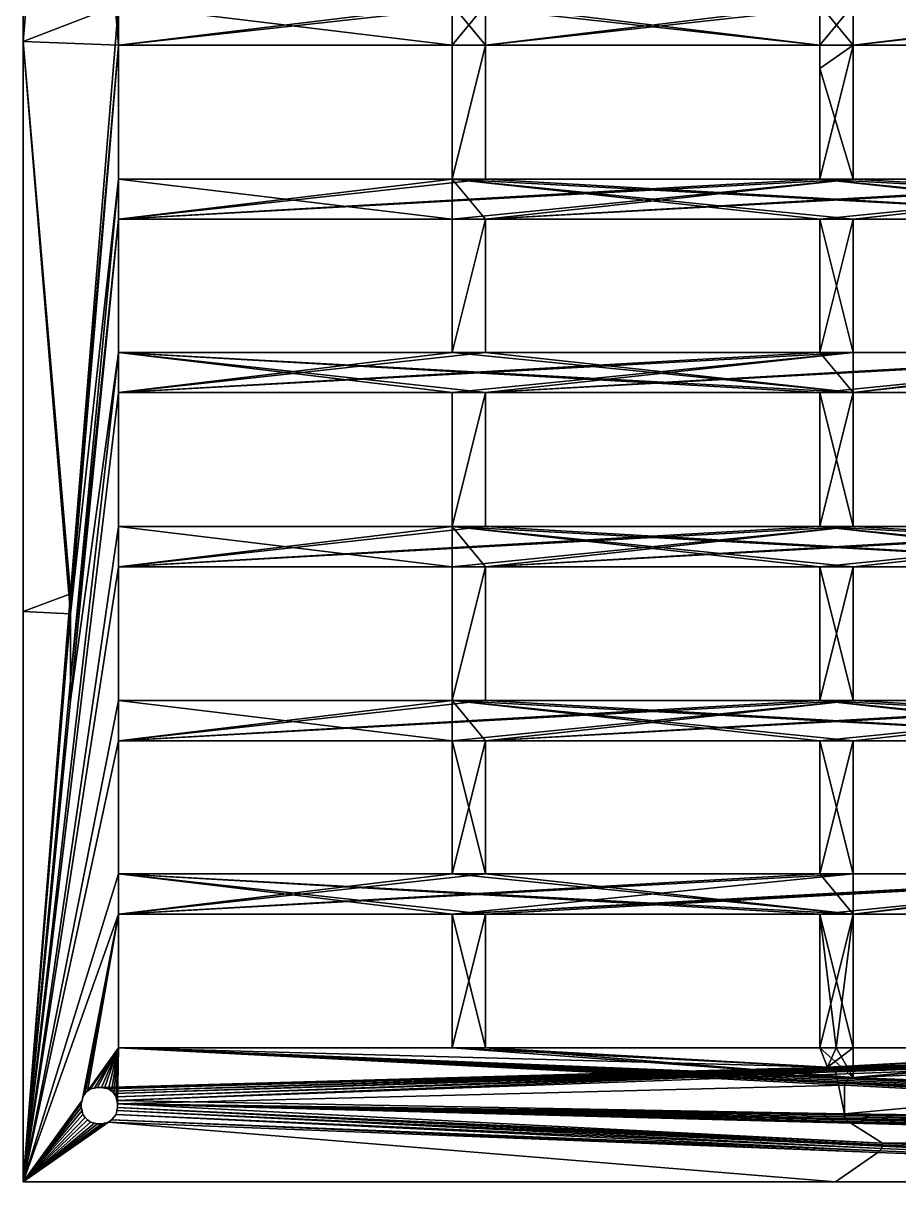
# Model space of a CAD drawing. Header units: metres. Extents: x 43 to 150, y -175 to -25.
# Drawn here: x 43.2 to 100.7, y -175.2 to -99.1 of the extents above; entities that cross this region are included whole.
import ezdxf

# ---------------------------------------------------------------- set-up
doc = ezdxf.new("R2010")
doc.units = ezdxf.units.M

msp = doc.modelspace()

# ---------------------------------------------------------------- linework, layer by layer
at = {"layer": 'STL2DXF'}
for points in [[(43.23, -62.891, 1.27), (43.23, -62.891, 0.914), (43.23, -100.331, 1.27)], [(43.23, -100.331), (43.23, -100.331, 0.61), (43.23, -62.891, 0.305)], [(43.23, -62.891, 0.305), (43.23, -62.891), (43.23, -100.331)], [(43.23, -100.331, 0.61), (43.23, -100.331, 1.27), (43.23, -62.891, 0.914)], [(43.23, -62.891, 0.914), (43.23, -62.891, 0.305), (43.23, -100.331, 0.61)], [(43.23, -100.331, 1.27), (46.329, -63.044, 1.27), (43.23, -62.891, 1.27)], [(43.23, -100.331), (43.23, -62.891), (49.478, -97.943)], [(43.23, -100.331, 1.27), (49.478, -100.585, 1.27), (46.329, -63.044, 1.27)], [(49.478, -97.943, 1.27), (46.329, -63.044, 1.27), (49.478, -100.585, 1.27)], [(49.478, -97.943), (46.329, -136.602), (43.23, -100.331)], [(49.478, -97.943), (49.478, -100.585), (46.329, -136.602)], [(73.558, -97.943, 1.27), (49.478, -100.585, 1.27), (71.373, -100.585, 1.27)], [(49.478, -100.585, 1.27), (71.373, -97.943, 1.27), (49.478, -97.943, 1.27)], [(49.478, -100.585, 1.27), (73.558, -97.943, 1.27), (71.373, -97.943, 1.27)], [(71.373, -97.943), (71.373, -100.585), (49.478, -97.943)], [(49.478, -100.585), (49.478, -97.943), (71.373, -100.585)], [(73.558, -97.943, 1.27), (71.373, -100.585, 1.27), (73.558, -100.585, 1.27)], [(95.503, -100.585), (73.558, -100.585), (71.373, -97.943)], [(71.373, -100.585), (71.373, -97.943), (73.558, -100.585)], [(71.373, -97.943), (73.558, -97.943), (95.503, -100.585)], [(97.688, -97.943, 1.27), (73.558, -100.585, 1.27), (95.503, -100.585, 1.27)], [(73.558, -100.585, 1.27), (95.503, -97.943, 1.27), (73.558, -97.943, 1.27)], [(73.558, -100.585, 1.27), (97.688, -97.943, 1.27), (95.503, -97.943, 1.27)], [(95.503, -97.943), (95.503, -100.585), (73.558, -97.943)], [(97.688, -97.943, 1.27), (95.503, -100.585, 1.27), (97.688, -100.585, 1.27)], [(95.503, -100.585), (95.503, -97.943), (97.688, -100.585)], [(95.503, -97.943), (97.688, -97.943), (119.582, -100.585)], [(119.582, -100.585), (97.688, -100.585), (95.503, -97.943)], [(121.767, -97.943, 1.27), (97.688, -100.585, 1.27), (119.582, -100.585, 1.27)], [(97.688, -100.585, 1.27), (119.582, -97.943, 1.27), (97.688, -97.943, 1.27)], [(97.688, -100.585, 1.27), (121.767, -97.943, 1.27), (119.582, -97.943, 1.27)], [(119.582, -97.943), (119.582, -100.585), (97.688, -97.943)], [(43.23, -137.77), (43.23, -137.77, 0.305), (43.23, -100.331)], [(43.23, -137.77, 0.914), (43.23, -137.77, 1.27), (43.23, -100.331, 1.27)], [(43.23, -100.331, 1.27), (43.23, -100.331, 0.61), (43.23, -137.77, 0.914)], [(43.23, -100.331, 0.61), (43.23, -100.331), (43.23, -137.77, 0.305)], [(43.23, -137.77, 0.305), (43.23, -137.77, 0.914), (43.23, -100.331, 0.61)], [(43.23, -137.77, 1.27), (46.329, -137.923, 1.27), (43.23, -100.331, 1.27)], [(49.478, -100.585, 1.27), (43.23, -100.331, 1.27), (46.329, -137.923, 1.27)], [(43.23, -137.77), (43.23, -100.331), (46.329, -136.602)], [(49.478, -100.585, 1.27), (46.329, -137.923, 1.27), (49.478, -109.373, 1.27)], [(46.329, -137.923), (46.329, -136.602), (49.478, -100.585)], [(49.478, -100.585), (49.478, -109.373), (46.329, -137.923)], [(71.373, -100.585, 1.27), (49.478, -100.585, 1.27), (49.478, -100.585)], [(49.478, -100.585), (71.373, -100.585), (71.373, -100.585, 1.27)], [(49.478, -109.373), (49.478, -100.585, 1.27), (49.478, -109.373, 1.27)], [(49.478, -100.585, 1.27), (49.478, -109.373), (49.478, -100.585)], [(73.558, -100.585, 1.27), (71.373, -109.373, 1.27), (73.558, -109.373, 1.27)], [(71.373, -109.373, 1.27), (73.558, -100.585, 1.27), (71.373, -100.585, 1.27)], [(71.373, -109.373), (71.373, -100.585), (73.558, -100.585)], [(73.558, -100.585), (73.558, -109.373), (71.373, -109.373)], [(71.373, -109.373), (71.373, -109.373, 1.27), (71.373, -100.585)], [(71.373, -100.585, 1.27), (71.373, -100.585), (71.373, -109.373, 1.27)], [(95.503, -100.585, 1.27), (73.558, -100.585, 1.27), (73.558, -100.585)], [(73.558, -100.585), (95.503, -100.585), (95.503, -100.585, 1.27)], [(73.558, -109.373), (73.558, -100.585, 1.27), (73.558, -109.373, 1.27)], [(73.558, -100.585, 1.27), (73.558, -109.373), (73.558, -100.585)], [(97.688, -100.585, 1.27), (95.503, -102.109, 1.27), (97.688, -109.373, 1.27)], [(95.503, -102.109, 1.27), (97.688, -100.585, 1.27), (95.503, -100.585, 1.27)], [(97.688, -100.585), (97.688, -109.373), (95.503, -109.373)], [(95.503, -109.373), (95.503, -100.585), (97.688, -100.585)], [(95.503, -109.373), (95.503, -102.109, 1.27), (95.503, -100.585, 1.27)], [(95.503, -100.585, 1.27), (95.503, -100.585), (95.503, -109.373)], [(119.582, -100.585, 1.27), (97.688, -100.585, 1.27), (97.688, -100.585)], [(97.688, -100.585), (119.582, -100.585), (119.582, -100.585, 1.27)], [(97.688, -109.373), (97.688, -100.585, 1.27), (97.688, -109.373, 1.27)], [(97.688, -100.585, 1.27), (97.688, -109.373), (97.688, -100.585)], [(95.503, -109.373, 1.27), (97.688, -109.373, 1.27), (95.503, -102.109, 1.27)], [(95.503, -109.373), (95.503, -109.373, 1.27), (95.503, -102.109, 1.27)], [(46.329, -142.292, 1.27), (49.478, -109.373, 1.27), (46.329, -137.923, 1.27)], [(49.478, -109.373, 1.27), (46.329, -142.292, 1.27), (49.478, -112.015, 1.27)], [(49.478, -109.373), (49.478, -112.015), (46.329, -142.292)], [(46.329, -142.292), (46.329, -137.923), (49.478, -109.373)], [(49.478, -112.015, 1.27), (71.373, -109.373, 1.27), (49.478, -109.373, 1.27)], [(49.478, -112.015, 1.27), (73.558, -109.373, 1.27), (71.373, -109.373, 1.27)], [(49.478, -112.015, 1.27), (95.503, -109.373, 1.27), (73.558, -109.373, 1.27)], [(49.478, -112.015, 1.27), (97.688, -109.373, 1.27), (95.503, -109.373, 1.27)], [(97.688, -109.373, 1.27), (49.478, -112.015, 1.27), (71.373, -112.015, 1.27)], [(71.373, -109.373), (71.373, -112.015), (49.478, -109.373)], [(49.478, -112.015), (49.478, -109.373), (71.373, -112.015)], [(71.373, -109.373, 1.27), (71.373, -109.373), (49.478, -109.373, 1.27)], [(49.478, -109.373), (49.478, -109.373, 1.27), (71.373, -109.373)], [(97.688, -109.373, 1.27), (71.373, -112.015, 1.27), (73.558, -112.015, 1.27)], [(95.503, -112.015), (73.558, -112.015), (71.373, -109.373)], [(97.688, -112.015), (95.503, -112.015), (71.373, -109.373)], [(119.582, -112.015), (97.688, -112.015), (71.373, -109.373)], [(71.373, -109.373), (73.558, -109.373), (119.582, -112.015)], [(71.373, -112.015), (71.373, -109.373), (73.558, -112.015)], [(121.767, -109.373, 1.27), (73.558, -112.015, 1.27), (95.503, -112.015, 1.27)], [(73.558, -112.015, 1.27), (119.582, -109.373, 1.27), (97.688, -109.373, 1.27)], [(73.558, -112.015, 1.27), (121.767, -109.373, 1.27), (119.582, -109.373, 1.27)], [(73.558, -109.373), (95.503, -109.373), (119.582, -112.015)], [(95.503, -109.373, 1.27), (95.503, -109.373), (73.558, -109.373, 1.27)], [(73.558, -109.373), (73.558, -109.373, 1.27), (95.503, -109.373)], [(121.767, -109.373, 1.27), (95.503, -112.015, 1.27), (97.688, -112.015, 1.27)], [(121.767, -112.015), (119.582, -112.015), (95.503, -109.373)], [(143.712, -112.015), (121.767, -112.015), (95.503, -109.373)], [(95.503, -109.373), (97.688, -109.373), (143.712, -112.015)], [(121.767, -109.373, 1.27), (97.688, -112.015, 1.27), (119.582, -112.015, 1.27)], [(97.688, -109.373), (119.582, -109.373), (143.712, -112.015)], [(119.582, -109.373, 1.27), (119.582, -109.373), (97.688, -109.373, 1.27)], [(97.688, -109.373), (97.688, -109.373, 1.27), (119.582, -109.373)], [(46.329, -143.612, 1.27), (49.478, -112.015, 1.27), (46.329, -142.292, 1.27)], [(49.478, -112.015, 1.27), (46.329, -143.612, 1.27), (49.478, -120.752, 1.27)], [(49.478, -112.015), (49.478, -120.752), (46.329, -143.612)], [(46.329, -143.612), (46.329, -142.292), (49.478, -112.015)], [(71.373, -112.015, 1.27), (49.478, -112.015, 1.27), (49.478, -112.015)], [(49.478, -112.015), (71.373, -112.015), (71.373, -112.015, 1.27)], [(49.478, -120.752), (49.478, -112.015, 1.27), (49.478, -120.752, 1.27)], [(49.478, -112.015, 1.27), (49.478, -120.752), (49.478, -112.015)], [(73.558, -112.015, 1.27), (71.373, -120.752, 1.27), (73.558, -120.752, 1.27)], [(71.373, -120.752, 1.27), (73.558, -112.015, 1.27), (71.373, -112.015, 1.27)], [(71.373, -120.752), (71.373, -112.015), (73.558, -112.015)], [(73.558, -112.015), (73.558, -120.752), (71.373, -120.752)], [(71.373, -120.752), (71.373, -120.752, 1.27), (71.373, -112.015)], [(71.373, -112.015, 1.27), (71.373, -112.015), (71.373, -120.752, 1.27)], [(73.558, -120.752), (73.558, -112.015, 1.27), (73.558, -120.752, 1.27)], [(73.558, -112.015, 1.27), (73.558, -120.752), (73.558, -112.015)], [(95.503, -112.015, 1.27), (73.558, -112.015, 1.27), (73.558, -112.015)], [(73.558, -112.015), (95.503, -112.015), (95.503, -112.015, 1.27)], [(95.503, -120.752, 1.27), (97.688, -120.752, 1.27), (95.503, -112.015, 1.27)], [(97.688, -112.015, 1.27), (95.503, -112.015, 1.27), (97.688, -120.752, 1.27)], [(95.503, -120.752), (95.503, -112.015), (97.688, -112.015)], [(97.688, -112.015), (97.688, -120.752), (95.503, -120.752)], [(95.503, -120.752), (95.503, -120.752, 1.27), (95.503, -112.015)], [(95.503, -112.015, 1.27), (95.503, -112.015), (95.503, -120.752, 1.27)], [(97.688, -120.752), (97.688, -112.015, 1.27), (97.688, -120.752, 1.27)], [(97.688, -112.015, 1.27), (97.688, -120.752), (97.688, -112.015)], [(119.582, -112.015, 1.27), (97.688, -112.015, 1.27), (97.688, -112.015)], [(97.688, -112.015), (119.582, -112.015), (119.582, -112.015, 1.27)], [(43.23, -175.21, 1.27), (49.478, -120.752, 1.27), (46.329, -143.612, 1.27)], [(49.478, -120.752, 1.27), (43.23, -175.21, 1.27), (49.478, -123.394, 1.27)], [(43.23, -175.21), (46.329, -143.612), (49.478, -120.752)], [(49.478, -120.752), (49.478, -123.394), (43.23, -175.21)], [(49.478, -123.394, 1.27), (95.503, -120.752, 1.27), (73.558, -120.752, 1.27)], [(49.478, -123.394, 1.27), (97.688, -120.752, 1.27), (95.503, -120.752, 1.27)], [(49.478, -123.394, 1.27), (73.558, -120.752, 1.27), (71.373, -120.752, 1.27)], [(49.478, -123.394, 1.27), (71.373, -120.752, 1.27), (49.478, -120.752, 1.27)], [(97.688, -120.752, 1.27), (49.478, -123.394, 1.27), (71.373, -123.394, 1.27)], [(49.478, -120.752), (71.373, -120.752), (97.688, -123.394)], [(97.688, -123.394), (95.503, -123.394), (49.478, -120.752)], [(49.478, -123.394), (49.478, -120.752), (71.373, -123.394)], [(73.558, -123.394), (71.373, -123.394), (49.478, -120.752)], [(95.503, -123.394), (73.558, -123.394), (49.478, -120.752)], [(71.373, -120.752, 1.27), (71.373, -120.752), (49.478, -120.752, 1.27)], [(49.478, -120.752), (49.478, -120.752, 1.27), (71.373, -120.752)], [(97.688, -120.752, 1.27), (71.373, -123.394, 1.27), (73.558, -123.394, 1.27)], [(71.373, -120.752), (73.558, -120.752), (97.688, -123.394)], [(73.558, -123.394, 1.27), (119.582, -120.752, 1.27), (97.688, -120.752, 1.27)], [(73.558, -123.394, 1.27), (121.767, -120.752, 1.27), (119.582, -120.752, 1.27)], [(121.767, -120.752, 1.27), (73.558, -123.394, 1.27), (95.503, -123.394, 1.27)], [(73.558, -120.752), (95.503, -120.752), (97.688, -123.394)], [(73.558, -120.752), (73.558, -120.752, 1.27), (95.503, -120.752)], [(95.503, -120.752, 1.27), (95.503, -120.752), (73.558, -120.752, 1.27)], [(121.767, -120.752, 1.27), (95.503, -123.394, 1.27), (97.688, -123.394, 1.27)], [(97.688, -120.752), (97.688, -123.394), (95.503, -120.752)], [(121.767, -120.752, 1.27), (97.688, -123.394, 1.27), (119.582, -123.394, 1.27)], [(119.582, -120.752), (119.582, -123.394), (97.688, -123.394)], [(97.688, -123.394), (97.688, -120.752), (119.582, -120.752)], [(119.582, -120.752, 1.27), (119.582, -120.752), (97.688, -120.752, 1.27)], [(97.688, -120.752), (97.688, -120.752, 1.27), (119.582, -120.752)], [(49.478, -123.394, 1.27), (43.23, -175.21, 1.27), (49.478, -132.182, 1.27)], [(49.478, -123.394), (49.478, -132.182), (43.23, -175.21)], [(71.373, -123.394, 1.27), (49.478, -123.394, 1.27), (49.478, -123.394)], [(49.478, -123.394), (71.373, -123.394), (71.373, -123.394, 1.27)], [(49.478, -132.182), (49.478, -123.394, 1.27), (49.478, -132.182, 1.27)], [(49.478, -123.394, 1.27), (49.478, -132.182), (49.478, -123.394)], [(73.558, -123.394, 1.27), (71.373, -132.182, 1.27), (73.558, -132.182, 1.27)], [(71.373, -132.182, 1.27), (73.558, -123.394, 1.27), (71.373, -123.394, 1.27)], [(71.373, -132.182), (71.373, -123.394), (73.558, -123.394)], [(73.558, -123.394), (73.558, -132.182), (71.373, -132.182)], [(71.373, -132.182), (71.373, -132.182, 1.27), (71.373, -123.394)], [(71.373, -123.394, 1.27), (71.373, -123.394), (71.373, -132.182, 1.27)], [(95.503, -123.394, 1.27), (73.558, -123.394, 1.27), (73.558, -123.394)], [(73.558, -123.394), (95.503, -123.394), (95.503, -123.394, 1.27)], [(73.558, -132.182), (73.558, -123.394, 1.27), (73.558, -132.182, 1.27)], [(73.558, -123.394, 1.27), (73.558, -132.182), (73.558, -123.394)], [(95.503, -132.182, 1.27), (97.688, -132.182, 1.27), (95.503, -123.394, 1.27)], [(97.688, -123.394, 1.27), (95.503, -123.394, 1.27), (97.688, -132.182, 1.27)], [(97.688, -123.394), (97.688, -132.182), (95.503, -132.182)], [(95.503, -132.182), (95.503, -123.394), (97.688, -123.394)], [(95.503, -132.182), (95.503, -132.182, 1.27), (95.503, -123.394)], [(95.503, -123.394, 1.27), (95.503, -123.394), (95.503, -132.182, 1.27)], [(119.582, -123.394, 1.27), (97.688, -123.394, 1.27), (97.688, -123.394)], [(97.688, -123.394), (119.582, -123.394), (119.582, -123.394, 1.27)], [(97.688, -132.182), (97.688, -123.394, 1.27), (97.688, -132.182, 1.27)], [(97.688, -123.394, 1.27), (97.688, -132.182), (97.688, -123.394)], [(49.478, -132.182, 1.27), (43.23, -175.21, 1.27), (49.478, -134.824, 1.27)], [(49.478, -132.182), (49.478, -134.824), (43.23, -175.21)], [(49.478, -134.824, 1.27), (73.558, -132.182, 1.27), (71.373, -132.182, 1.27)], [(49.478, -134.824, 1.27), (71.373, -132.182, 1.27), (49.478, -132.182, 1.27)], [(49.478, -134.824, 1.27), (95.503, -132.182, 1.27), (73.558, -132.182, 1.27)], [(49.478, -134.824, 1.27), (97.688, -132.182, 1.27), (95.503, -132.182, 1.27)], [(97.688, -132.182, 1.27), (49.478, -134.824, 1.27), (71.373, -134.824, 1.27)], [(71.373, -132.182), (71.373, -134.824), (49.478, -132.182)], [(49.478, -134.824), (49.478, -132.182), (71.373, -134.824)], [(71.373, -132.182, 1.27), (71.373, -132.182), (49.478, -132.182, 1.27)], [(49.478, -132.182), (49.478, -132.182, 1.27), (71.373, -132.182)], [(97.688, -132.182, 1.27), (71.373, -134.824, 1.27), (73.558, -134.824, 1.27)], [(95.503, -134.824), (73.558, -134.824), (71.373, -132.182)], [(97.688, -134.824), (95.503, -134.824), (71.373, -132.182)], [(119.582, -134.824), (97.688, -134.824), (71.373, -132.182)], [(71.373, -134.824), (71.373, -132.182), (73.558, -134.824)], [(71.373, -132.182), (73.558, -132.182), (119.582, -134.824)], [(73.558, -134.824, 1.27), (119.582, -132.182, 1.27), (97.688, -132.182, 1.27)], [(73.558, -134.824, 1.27), (121.767, -132.182, 1.27), (119.582, -132.182, 1.27)], [(121.767, -132.182, 1.27), (73.558, -134.824, 1.27), (95.503, -134.824, 1.27)], [(73.558, -132.182), (95.503, -132.182), (119.582, -134.824)], [(73.558, -132.182), (73.558, -132.182, 1.27), (95.503, -132.182)], [(95.503, -132.182, 1.27), (95.503, -132.182), (73.558, -132.182, 1.27)], [(121.767, -132.182, 1.27), (95.503, -134.824, 1.27), (97.688, -134.824, 1.27)], [(121.767, -134.824), (119.582, -134.824), (95.503, -132.182)], [(143.712, -134.824), (121.767, -134.824), (95.503, -132.182)], [(95.503, -132.182), (97.688, -132.182), (143.712, -134.824)], [(121.767, -132.182, 1.27), (97.688, -134.824, 1.27), (119.582, -134.824, 1.27)], [(97.688, -132.182), (119.582, -132.182), (143.712, -134.824)], [(119.582, -132.182, 1.27), (119.582, -132.182), (97.688, -132.182, 1.27)], [(97.688, -132.182), (97.688, -132.182, 1.27), (119.582, -132.182)], [(49.478, -134.824, 1.27), (43.23, -175.21, 1.27), (49.478, -143.612, 1.27)], [(49.478, -134.824), (49.478, -143.612), (43.23, -175.21)], [(71.373, -134.824, 1.27), (49.478, -134.824, 1.27), (49.478, -134.824)], [(49.478, -134.824), (71.373, -134.824), (71.373, -134.824, 1.27)], [(49.478, -143.612), (49.478, -134.824, 1.27), (49.478, -143.612, 1.27)], [(49.478, -134.824, 1.27), (49.478, -143.612), (49.478, -134.824)], [(73.558, -134.824, 1.27), (71.373, -143.612, 1.27), (73.558, -143.612, 1.27)], [(71.373, -143.612, 1.27), (73.558, -134.824, 1.27), (71.373, -134.824, 1.27)], [(71.373, -143.612), (71.373, -134.824), (73.558, -134.824)], [(73.558, -134.824), (73.558, -143.612), (71.373, -143.612)], [(71.373, -143.612), (71.373, -143.612, 1.27), (71.373, -134.824)], [(71.373, -134.824, 1.27), (71.373, -134.824), (71.373, -143.612, 1.27)], [(73.558, -143.612), (73.558, -134.824, 1.27), (73.558, -143.612, 1.27)], [(73.558, -134.824, 1.27), (73.558, -143.612), (73.558, -134.824)], [(95.503, -134.824, 1.27), (73.558, -134.824, 1.27), (73.558, -134.824)], [(73.558, -134.824), (95.503, -134.824), (95.503, -134.824, 1.27)], [(95.503, -143.612, 1.27), (97.688, -143.612, 1.27), (95.503, -134.824, 1.27)], [(97.688, -134.824, 1.27), (95.503, -134.824, 1.27), (97.688, -143.612, 1.27)], [(97.688, -134.824), (97.688, -143.612), (95.503, -143.612)], [(95.503, -143.612), (95.503, -134.824), (97.688, -134.824)], [(95.503, -143.612), (95.503, -143.612, 1.27), (95.503, -134.824)], [(95.503, -134.824, 1.27), (95.503, -134.824), (95.503, -143.612, 1.27)], [(97.688, -143.612), (97.688, -134.824, 1.27), (97.688, -143.612, 1.27)], [(97.688, -134.824, 1.27), (97.688, -143.612), (97.688, -134.824)], [(119.582, -134.824, 1.27), (97.688, -134.824, 1.27), (97.688, -134.824)], [(97.688, -134.824), (119.582, -134.824), (119.582, -134.824, 1.27)], [(43.23, -175.21), (43.23, -137.77), (46.329, -136.602)], [(46.329, -136.602), (46.329, -137.923), (43.23, -175.21)], [(43.23, -175.21), (43.23, -175.21, 1.27), (43.23, -137.77, 0.305)], [(43.23, -137.77, 1.27), (43.23, -137.77, 0.914), (43.23, -175.21, 1.27)], [(43.23, -137.77, 0.305), (43.23, -137.77), (43.23, -175.21)], [(43.23, -137.77, 0.914), (43.23, -137.77, 0.305), (43.23, -175.21, 1.27)], [(43.23, -175.21, 1.27), (46.329, -137.923, 1.27), (43.23, -137.77, 1.27)], [(46.329, -137.923, 1.27), (43.23, -175.21, 1.27), (46.329, -142.292, 1.27)], [(46.329, -137.923), (46.329, -142.292), (43.23, -175.21)], [(46.329, -142.292, 1.27), (43.23, -175.21, 1.27), (46.329, -143.612, 1.27)], [(46.329, -142.292), (46.329, -143.612), (43.23, -175.21)], [(49.478, -143.612, 1.27), (43.23, -175.21, 1.27), (49.478, -146.254, 1.27)], [(49.478, -143.612), (49.478, -146.254), (43.23, -175.21)], [(49.478, -146.254, 1.27), (73.558, -143.612, 1.27), (71.373, -143.612, 1.27)], [(49.478, -146.254, 1.27), (71.373, -143.612, 1.27), (49.478, -143.612, 1.27)], [(49.478, -146.254, 1.27), (95.503, -143.612, 1.27), (73.558, -143.612, 1.27)], [(49.478, -146.254, 1.27), (97.688, -143.612, 1.27), (95.503, -143.612, 1.27)], [(97.688, -143.612, 1.27), (49.478, -146.254, 1.27), (71.373, -146.254, 1.27)], [(71.373, -143.612), (71.373, -146.254), (49.478, -143.612)], [(49.478, -146.254), (49.478, -143.612), (71.373, -146.254)], [(71.373, -143.612, 1.27), (71.373, -143.612), (49.478, -143.612, 1.27)], [(49.478, -143.612), (49.478, -143.612, 1.27), (71.373, -143.612)], [(97.688, -143.612, 1.27), (71.373, -146.254, 1.27), (73.558, -146.254, 1.27)], [(95.503, -146.254), (73.558, -146.254), (71.373, -143.612)], [(97.688, -146.254), (95.503, -146.254), (71.373, -143.612)], [(119.582, -146.254), (97.688, -146.254), (71.373, -143.612)], [(71.373, -146.254), (71.373, -143.612), (73.558, -146.254)], [(71.373, -143.612), (73.558, -143.612), (119.582, -146.254)], [(73.558, -146.254, 1.27), (119.582, -143.612, 1.27), (97.688, -143.612, 1.27)], [(73.558, -146.254, 1.27), (121.767, -143.612, 1.27), (119.582, -143.612, 1.27)], [(121.767, -143.612, 1.27), (73.558, -146.254, 1.27), (95.503, -146.254, 1.27)], [(73.558, -143.612), (95.503, -143.612), (119.582, -146.254)], [(95.503, -143.612, 1.27), (95.503, -143.612), (73.558, -143.612, 1.27)], [(73.558, -143.612), (73.558, -143.612, 1.27), (95.503, -143.612)], [(121.767, -143.612, 1.27), (95.503, -146.254, 1.27), (97.688, -146.254, 1.27)], [(121.767, -146.254), (119.582, -146.254), (95.503, -143.612)], [(143.712, -146.254), (121.767, -146.254), (95.503, -143.612)], [(95.503, -143.612), (97.688, -143.612), (143.712, -146.254)], [(121.767, -143.612, 1.27), (97.688, -146.254, 1.27), (119.582, -146.254, 1.27)], [(97.688, -143.612), (119.582, -143.612), (143.712, -146.254)], [(119.582, -143.612, 1.27), (119.582, -143.612), (97.688, -143.612, 1.27)], [(97.688, -143.612), (97.688, -143.612, 1.27), (119.582, -143.612)], [(49.478, -146.254, 1.27), (43.23, -175.21, 1.27), (49.478, -154.992, 1.27)], [(49.478, -146.254), (49.478, -154.992), (43.23, -175.21)], [(49.478, -154.992), (49.478, -146.254, 1.27), (49.478, -154.992, 1.27)], [(49.478, -146.254, 1.27), (49.478, -154.992), (49.478, -146.254)], [(71.373, -146.254, 1.27), (49.478, -146.254, 1.27), (49.478, -146.254)], [(49.478, -146.254), (71.373, -146.254), (71.373, -146.254, 1.27)], [(71.373, -154.992, 1.27), (73.558, -154.992, 1.27), (71.373, -146.254, 1.27)], [(73.558, -146.254, 1.27), (71.373, -146.254, 1.27), (73.558, -154.992, 1.27)], [(73.558, -146.254), (73.558, -154.992), (71.373, -154.992)], [(71.373, -154.992), (71.373, -146.254), (73.558, -146.254)], [(71.373, -154.992), (71.373, -154.992, 1.27), (71.373, -146.254)], [(71.373, -146.254, 1.27), (71.373, -146.254), (71.373, -154.992, 1.27)], [(73.558, -154.992), (73.558, -146.254, 1.27), (73.558, -154.992, 1.27)], [(73.558, -146.254, 1.27), (73.558, -154.992), (73.558, -146.254)], [(73.558, -146.254), (95.503, -146.254), (95.503, -146.254, 1.27)], [(95.503, -146.254, 1.27), (73.558, -146.254, 1.27), (73.558, -146.254)], [(95.503, -154.992, 1.27), (97.688, -154.992, 1.27), (95.503, -146.254, 1.27)], [(97.688, -146.254, 1.27), (95.503, -146.254, 1.27), (97.688, -154.992, 1.27)], [(95.503, -154.992), (95.503, -146.254), (97.688, -146.254)], [(97.688, -146.254), (97.688, -154.992), (95.503, -154.992)], [(95.503, -154.992), (95.503, -154.992, 1.27), (95.503, -146.254)], [(95.503, -146.254, 1.27), (95.503, -146.254), (95.503, -154.992, 1.27)], [(97.688, -154.992), (97.688, -146.254, 1.27), (97.688, -154.992, 1.27)], [(97.688, -146.254, 1.27), (97.688, -154.992), (97.688, -146.254)], [(97.688, -146.254), (119.582, -146.254), (119.582, -146.254, 1.27)], [(119.582, -146.254, 1.27), (97.688, -146.254, 1.27), (97.688, -146.254)], [(49.478, -154.992, 1.27), (43.23, -175.21, 1.27), (49.478, -157.633, 1.27)], [(49.478, -154.992), (49.478, -157.633), (43.23, -175.21)], [(49.478, -157.633, 1.27), (71.373, -154.992, 1.27), (49.478, -154.992, 1.27)], [(49.478, -157.633, 1.27), (73.558, -154.992, 1.27), (71.373, -154.992, 1.27)], [(49.478, -157.633, 1.27), (97.688, -154.992, 1.27), (95.503, -154.992, 1.27)], [(49.478, -157.633, 1.27), (95.503, -154.992, 1.27), (73.558, -154.992, 1.27)], [(97.688, -154.992, 1.27), (49.478, -157.633, 1.27), (71.373, -157.633, 1.27)], [(49.478, -154.992), (71.373, -154.992), (97.688, -157.633)], [(97.688, -157.633), (95.503, -157.633), (49.478, -154.992)], [(49.478, -157.633), (49.478, -154.992), (71.373, -157.633)], [(73.558, -157.633), (71.373, -157.633), (49.478, -154.992)], [(95.503, -157.633), (73.558, -157.633), (49.478, -154.992)], [(71.373, -154.992, 1.27), (71.373, -154.992), (49.478, -154.992, 1.27)], [(49.478, -154.992), (49.478, -154.992, 1.27), (71.373, -154.992)], [(71.373, -157.633, 1.27), (119.582, -154.992, 1.27), (97.688, -154.992, 1.27)], [(71.373, -157.633, 1.27), (121.767, -154.992, 1.27), (119.582, -154.992, 1.27)], [(121.767, -154.992, 1.27), (71.373, -157.633, 1.27), (73.558, -157.633, 1.27)], [(71.373, -154.992), (73.558, -154.992), (97.688, -157.633)], [(121.767, -154.992, 1.27), (73.558, -157.633, 1.27), (95.503, -157.633, 1.27)], [(73.558, -154.992), (95.503, -154.992), (97.688, -157.633)], [(95.503, -154.992, 1.27), (95.503, -154.992), (73.558, -154.992, 1.27)], [(73.558, -154.992), (73.558, -154.992, 1.27), (95.503, -154.992)], [(121.767, -154.992, 1.27), (95.503, -157.633, 1.27), (97.688, -157.633, 1.27)], [(97.688, -154.992), (97.688, -157.633), (95.503, -154.992)], [(121.767, -154.992, 1.27), (97.688, -157.633, 1.27), (119.582, -157.633, 1.27)], [(97.688, -157.633), (97.688, -154.992), (119.582, -154.992)], [(119.582, -154.992), (119.582, -157.633), (97.688, -157.633)], [(119.582, -154.992, 1.27), (119.582, -154.992), (97.688, -154.992, 1.27)], [(97.688, -154.992), (97.688, -154.992, 1.27), (119.582, -154.992)], [(49.478, -157.633, 1.27), (43.23, -175.21, 1.27), (47.091, -169.876, 1.27)], [(49.478, -157.633), (47.091, -169.876), (43.23, -175.21)], [(49.478, -157.633, 1.27), (47.091, -169.876, 1.27), (47.142, -169.622, 1.27)], [(49.478, -157.633), (47.142, -169.622), (47.091, -169.876)], [(49.478, -157.633, 1.27), (47.142, -169.622, 1.27), (47.294, -169.419, 1.27)], [(49.478, -157.633), (47.294, -169.419), (47.142, -169.622)], [(49.478, -157.633, 1.27), (47.294, -169.419, 1.27), (47.446, -169.266, 1.27)], [(49.478, -157.633), (47.446, -169.266), (47.294, -169.419)], [(49.478, -157.633, 1.27), (47.446, -169.266, 1.27), (49.478, -166.422, 1.27)], [(49.478, -157.633), (49.478, -166.422), (47.446, -169.266)], [(49.478, -166.422), (49.478, -157.633, 1.27), (49.478, -166.422, 1.27)], [(49.478, -157.633, 1.27), (49.478, -166.422), (49.478, -157.633)], [(71.373, -157.633, 1.27), (49.478, -157.633, 1.27), (49.478, -157.633)], [(49.478, -157.633), (71.373, -157.633), (71.373, -157.633, 1.27)], [(71.373, -166.422, 1.27), (73.558, -166.422, 1.27), (71.373, -157.633, 1.27)], [(73.558, -157.633, 1.27), (71.373, -157.633, 1.27), (73.558, -166.422, 1.27)], [(73.558, -157.633), (73.558, -166.422), (71.373, -166.422)], [(71.373, -166.422), (71.373, -157.633), (73.558, -157.633)], [(71.373, -166.422), (71.373, -166.422, 1.27), (71.373, -157.633)], [(71.373, -157.633, 1.27), (71.373, -157.633), (71.373, -166.422, 1.27)], [(73.558, -166.422), (73.558, -157.633, 1.27), (73.558, -166.422, 1.27)], [(73.558, -157.633, 1.27), (73.558, -166.422), (73.558, -157.633)], [(95.503, -157.633, 1.27), (73.558, -157.633, 1.27), (73.558, -157.633)], [(73.558, -157.633), (95.503, -157.633), (95.503, -157.633, 1.27)], [(95.503, -166.422, 1.27), (96.57, -166.422, 1.27), (95.503, -157.633, 1.27)], [(97.688, -166.422, 1.27), (95.503, -157.633, 1.27), (96.57, -166.422, 1.27)], [(97.688, -157.633, 1.27), (95.503, -157.633, 1.27), (97.688, -166.422, 1.27)], [(95.503, -166.422), (95.503, -157.633), (97.688, -157.633)], [(97.688, -157.633), (96.57, -166.422), (95.503, -166.422)], [(95.503, -166.422), (95.503, -166.422, 1.27), (95.503, -157.633)], [(95.503, -157.633, 1.27), (95.503, -157.633), (95.503, -166.422, 1.27)], [(97.688, -157.633), (97.688, -166.422), (96.57, -166.422)], [(97.688, -166.422), (97.688, -157.633, 1.27), (97.688, -166.422, 1.27)], [(97.688, -157.633, 1.27), (97.688, -166.422), (97.688, -157.633)], [(119.582, -157.633, 1.27), (97.688, -157.633, 1.27), (97.688, -157.633)], [(97.688, -157.633), (119.582, -157.633), (119.582, -157.633, 1.27)], [(49.478, -166.422, 1.27), (47.446, -169.266, 1.27), (47.65, -169.114, 1.27)], [(49.478, -166.422), (47.65, -169.114), (47.446, -169.266)], [(49.478, -166.422, 1.27), (47.65, -169.114, 1.27), (47.904, -169.063, 1.27)], [(49.478, -166.422), (47.904, -169.063), (47.65, -169.114)], [(49.478, -166.422, 1.27), (47.904, -169.063, 1.27), (48.107, -169.012, 1.27)], [(49.478, -166.422), (48.107, -169.012), (47.904, -169.063)], [(49.478, -166.422, 1.27), (48.107, -169.012, 1.27), (48.361, -169.012, 1.27)], [(49.478, -166.422), (48.361, -169.012), (48.107, -169.012)], [(48.361, -169.012, 1.27), (96.011, -167.692, 1.27), (49.478, -166.422, 1.27)], [(49.478, -166.422), (48.564, -169.063), (48.361, -169.012)], [(49.478, -166.422), (48.818, -169.114), (48.564, -169.063)], [(49.478, -166.422), (49.021, -169.266), (48.818, -169.114)], [(49.478, -166.422), (49.174, -169.419), (49.021, -169.266)], [(49.478, -166.422), (49.326, -169.622), (49.174, -169.419)], [(49.478, -166.422), (49.377, -169.876), (49.326, -169.622)], [(49.478, -166.422), (49.428, -170.079), (49.377, -169.876)], [(49.428, -170.079), (49.478, -166.422), (97.129, -168.86)], [(49.478, -166.422, 1.27), (96.011, -167.692, 1.27), (71.373, -166.422, 1.27)], [(97.18, -168.758), (97.129, -168.86), (49.478, -166.422)], [(97.23, -168.657), (97.18, -168.758), (49.478, -166.422)], [(97.281, -168.555), (97.23, -168.657), (49.478, -166.422)], [(97.383, -168.454), (97.281, -168.555), (49.478, -166.422)], [(97.484, -168.403), (97.383, -168.454), (49.478, -166.422)], [(97.688, -168.352), (97.586, -168.352), (49.478, -166.422)], [(97.586, -168.352), (97.484, -168.403), (49.478, -166.422)], [(49.478, -166.422), (71.373, -166.422), (97.688, -168.352)], [(71.373, -166.422, 1.27), (71.373, -166.422), (49.478, -166.422, 1.27)], [(49.478, -166.422), (49.478, -166.422, 1.27), (71.373, -166.422)], [(71.373, -166.422, 1.27), (96.011, -167.692, 1.27), (73.558, -166.422, 1.27)], [(71.373, -166.422), (73.558, -166.422), (97.688, -168.352)], [(73.558, -166.422, 1.27), (96.011, -167.692, 1.27), (95.503, -166.422, 1.27)], [(73.558, -166.422), (95.503, -166.422), (97.688, -168.352)], [(95.503, -166.422, 1.27), (95.503, -166.422), (73.558, -166.422, 1.27)], [(73.558, -166.422), (73.558, -166.422, 1.27), (95.503, -166.422)], [(96.57, -166.422, 1.27), (95.503, -166.422, 1.27), (96.011, -167.692, 1.27)], [(95.503, -166.422), (96.57, -166.422), (97.688, -168.352)], [(96.011, -167.692, 1.27), (97.688, -166.422, 1.27), (96.57, -166.422, 1.27)], [(96.011, -167.692, 1.27), (119.582, -166.422, 1.27), (97.688, -166.422, 1.27)], [(96.011, -167.692, 1.27), (121.767, -166.422, 1.27), (119.582, -166.422, 1.27)], [(96.011, -167.692, 1.27), (143.712, -166.422, 1.27), (121.767, -166.422, 1.27)], [(143.712, -166.422, 1.27), (96.011, -167.692, 1.27), (96.164, -167.742, 1.27)], [(143.712, -166.422, 1.27), (96.164, -167.742, 1.27), (96.265, -167.742, 1.27)], [(143.712, -166.422, 1.27), (96.265, -167.742, 1.27), (96.367, -167.844, 1.27)], [(143.712, -166.422, 1.27), (96.367, -167.844, 1.27), (96.418, -167.895, 1.27)], [(143.712, -166.422, 1.27), (96.418, -167.895, 1.27), (96.519, -167.996, 1.27)], [(143.712, -166.422, 1.27), (96.519, -167.996, 1.27), (96.57, -168.149, 1.27)], [(143.712, -166.422, 1.27), (96.57, -168.149, 1.27), (97.129, -170.74, 1.27)], [(96.57, -166.422), (97.688, -166.422), (97.688, -168.352)], [(97.129, -170.74, 1.27), (144.83, -171.603, 1.27), (143.712, -166.422, 1.27)], [(97.688, -168.352), (143.712, -166.422), (145.897, -170.282)], [(119.582, -166.422), (97.688, -168.352), (97.688, -166.422)], [(97.688, -168.352), (119.582, -166.422), (121.767, -166.422)], [(97.688, -168.352), (121.767, -166.422), (143.712, -166.422)], [(119.582, -166.422, 1.27), (119.582, -166.422), (97.688, -166.422, 1.27)], [(97.688, -166.422), (97.688, -166.422, 1.27), (119.582, -166.422)], [(96.011, -167.692, 1.27), (48.361, -169.012, 1.27), (48.564, -169.063, 1.27)], [(48.564, -169.063, 1.27), (96.164, -167.742, 1.27), (96.011, -167.692, 1.27)], [(96.164, -167.742, 1.27), (48.564, -169.063, 1.27), (48.818, -169.114, 1.27)], [(48.818, -169.114, 1.27), (96.265, -167.742, 1.27), (96.164, -167.742, 1.27)], [(96.265, -167.742, 1.27), (48.818, -169.114, 1.27), (49.021, -169.266, 1.27)], [(49.021, -169.266, 1.27), (96.367, -167.844, 1.27), (96.265, -167.742, 1.27)], [(96.367, -167.844, 1.27), (49.021, -169.266, 1.27), (49.174, -169.419, 1.27)], [(49.174, -169.419, 1.27), (96.418, -167.895, 1.27), (96.367, -167.844, 1.27)], [(96.418, -167.895, 1.27), (49.174, -169.419, 1.27), (49.326, -169.622, 1.27)], [(49.326, -169.622, 1.27), (96.519, -167.996, 1.27), (96.418, -167.895, 1.27)], [(96.519, -167.996, 1.27), (49.326, -169.622, 1.27), (49.377, -169.876, 1.27)], [(49.377, -169.876, 1.27), (96.57, -168.149, 1.27), (96.519, -167.996, 1.27)], [(49.377, -169.876, 1.27), (97.129, -170.74, 1.27), (96.57, -168.149, 1.27)], [(97.129, -168.86), (97.129, -170.74), (49.428, -170.079)], [(97.129, -168.86), (97.18, -168.758), (144.83, -171.349)], [(97.129, -170.74), (97.129, -168.86), (144.83, -171.349)], [(97.18, -168.758), (97.23, -168.657), (144.881, -171.146)], [(144.881, -171.146), (144.83, -171.349), (97.18, -168.758)], [(97.23, -168.657), (97.281, -168.555), (144.932, -170.892)], [(144.932, -170.892), (144.881, -171.146), (97.23, -168.657)], [(97.281, -168.555), (97.383, -168.454), (145.084, -170.689)], [(145.084, -170.689), (144.932, -170.892), (97.281, -168.555)], [(97.383, -168.454), (97.484, -168.403), (145.236, -170.536)], [(145.236, -170.536), (145.084, -170.689), (97.383, -168.454)], [(97.484, -168.403), (97.586, -168.352), (145.44, -170.384)], [(145.44, -170.384), (145.236, -170.536), (97.484, -168.403)], [(145.694, -170.282), (145.44, -170.384), (97.586, -168.352)], [(97.586, -168.352), (97.688, -168.352), (145.694, -170.282)], [(145.897, -170.282), (145.694, -170.282), (97.688, -168.352)], [(47.142, -169.622, 1.27), (47.091, -169.876), (47.142, -169.622)], [(47.091, -169.876), (47.142, -169.622, 1.27), (47.091, -169.876, 1.27)], [(47.294, -169.419, 1.27), (47.142, -169.622), (47.294, -169.419)], [(47.142, -169.622), (47.294, -169.419, 1.27), (47.142, -169.622, 1.27)], [(47.446, -169.266, 1.27), (47.294, -169.419), (47.446, -169.266)], [(47.294, -169.419), (47.446, -169.266, 1.27), (47.294, -169.419, 1.27)], [(47.65, -169.114, 1.27), (47.446, -169.266, 1.27), (47.446, -169.266)], [(47.446, -169.266), (47.65, -169.114), (47.65, -169.114, 1.27)], [(47.904, -169.063, 1.27), (47.65, -169.114, 1.27), (47.65, -169.114)], [(47.65, -169.114), (47.904, -169.063), (47.904, -169.063, 1.27)], [(48.107, -169.012, 1.27), (47.904, -169.063, 1.27), (47.904, -169.063)], [(47.904, -169.063), (48.107, -169.012), (48.107, -169.012, 1.27)], [(48.361, -169.012, 1.27), (48.107, -169.012, 1.27), (48.107, -169.012)], [(48.107, -169.012), (48.361, -169.012), (48.361, -169.012, 1.27)], [(48.564, -169.063, 1.27), (48.361, -169.012, 1.27), (48.361, -169.012)], [(48.361, -169.012), (48.564, -169.063), (48.564, -169.063, 1.27)], [(48.818, -169.114, 1.27), (48.564, -169.063, 1.27), (48.564, -169.063)], [(48.564, -169.063), (48.818, -169.114), (48.818, -169.114, 1.27)], [(49.021, -169.266, 1.27), (48.818, -169.114, 1.27), (48.818, -169.114)], [(48.818, -169.114), (49.021, -169.266), (49.021, -169.266, 1.27)], [(49.174, -169.419), (49.174, -169.419, 1.27), (49.021, -169.266)], [(49.021, -169.266, 1.27), (49.021, -169.266), (49.174, -169.419, 1.27)], [(49.326, -169.622), (49.326, -169.622, 1.27), (49.174, -169.419)], [(49.174, -169.419, 1.27), (49.174, -169.419), (49.326, -169.622, 1.27)], [(49.377, -169.876), (49.377, -169.876, 1.27), (49.326, -169.622)], [(49.326, -169.622, 1.27), (49.326, -169.622), (49.377, -169.876, 1.27)], [(47.091, -169.876, 1.27), (43.23, -175.21, 1.27), (47.04, -170.079, 1.27)], [(47.091, -169.876), (47.04, -170.079), (43.23, -175.21)], [(47.04, -170.079, 1.27), (43.23, -175.21, 1.27), (47.04, -170.333, 1.27)], [(47.04, -170.079), (47.04, -170.333), (43.23, -175.21)], [(43.23, -175.21, 1.27), (47.091, -170.536, 1.27), (47.04, -170.333, 1.27)], [(43.23, -175.21), (47.04, -170.333), (47.091, -170.536)], [(47.091, -169.876, 1.27), (47.04, -170.079), (47.091, -169.876)], [(47.04, -170.079), (47.091, -169.876, 1.27), (47.04, -170.079, 1.27)], [(47.04, -170.079, 1.27), (47.04, -170.333), (47.04, -170.079)], [(47.04, -170.333), (47.04, -170.079, 1.27), (47.04, -170.333, 1.27)], [(47.04, -170.333, 1.27), (47.091, -170.536), (47.04, -170.333)], [(47.091, -170.536), (47.04, -170.333, 1.27), (47.091, -170.536, 1.27)], [(97.129, -170.74, 1.27), (49.377, -169.876, 1.27), (49.428, -170.079, 1.27)], [(49.428, -170.079), (49.428, -170.079, 1.27), (49.377, -169.876)], [(49.377, -169.876, 1.27), (49.377, -169.876), (49.428, -170.079, 1.27)], [(49.377, -170.536, 1.27), (99.567, -172.873, 1.27), (49.428, -170.333, 1.27)], [(49.377, -170.536), (49.377, -170.536, 1.27), (49.428, -170.333)], [(49.428, -170.333, 1.27), (49.428, -170.333), (49.377, -170.536, 1.27)], [(49.377, -170.536), (49.428, -170.333), (99.567, -172.873)], [(49.428, -170.079, 1.27), (97.129, -170.841, 1.27), (97.129, -170.74, 1.27)], [(49.428, -170.079, 1.27), (97.129, -170.943, 1.27), (97.129, -170.841, 1.27)], [(49.428, -170.079, 1.27), (97.18, -171.044, 1.27), (97.129, -170.943, 1.27)], [(49.428, -170.079, 1.27), (97.281, -171.146, 1.27), (97.18, -171.044, 1.27)], [(49.428, -170.079, 1.27), (97.332, -171.248, 1.27), (97.281, -171.146, 1.27)], [(49.428, -170.079, 1.27), (97.434, -171.298, 1.27), (97.332, -171.248, 1.27)], [(49.428, -170.079, 1.27), (97.535, -171.349, 1.27), (97.434, -171.298, 1.27)], [(49.428, -170.079, 1.27), (99.618, -172.67, 1.27), (97.535, -171.349, 1.27)], [(49.428, -170.333, 1.27), (99.618, -172.67, 1.27), (49.428, -170.079, 1.27)], [(49.428, -170.333), (49.428, -170.333, 1.27), (49.428, -170.079)], [(49.428, -170.079, 1.27), (49.428, -170.079), (49.428, -170.333, 1.27)], [(97.129, -170.74), (97.129, -170.841), (49.428, -170.079)], [(49.428, -170.079), (97.129, -170.841), (97.129, -170.943)], [(49.428, -170.079), (97.129, -170.943), (97.18, -171.044)], [(49.428, -170.079), (97.18, -171.044), (97.281, -171.146)], [(49.428, -170.079), (97.281, -171.146), (97.332, -171.248)], [(49.428, -170.079), (97.332, -171.248), (97.434, -171.298)], [(49.428, -170.079), (97.434, -171.298), (97.535, -171.349)], [(49.428, -170.079), (97.535, -171.349), (99.618, -172.67)], [(49.428, -170.333), (49.428, -170.079), (99.618, -172.67)], [(99.618, -172.772, 1.27), (49.428, -170.333, 1.27), (99.567, -172.873, 1.27)], [(99.618, -172.67, 1.27), (49.428, -170.333, 1.27), (99.618, -172.772, 1.27)], [(99.618, -172.772), (99.567, -172.873), (49.428, -170.333)], [(99.618, -172.67), (99.618, -172.772), (49.428, -170.333)], [(43.23, -175.21, 1.27), (47.142, -170.79, 1.27), (47.091, -170.536, 1.27)], [(43.23, -175.21), (47.091, -170.536), (47.142, -170.79)], [(43.23, -175.21, 1.27), (47.294, -170.994, 1.27), (47.142, -170.79, 1.27)], [(43.23, -175.21), (47.142, -170.79), (47.294, -170.994)], [(43.23, -175.21, 1.27), (47.446, -171.146, 1.27), (47.294, -170.994, 1.27)], [(43.23, -175.21), (47.294, -170.994), (47.446, -171.146)], [(43.23, -175.21, 1.27), (47.65, -171.298, 1.27), (47.446, -171.146, 1.27)], [(43.23, -175.21), (47.446, -171.146), (47.65, -171.298)], [(47.091, -170.536, 1.27), (47.142, -170.79), (47.091, -170.536)], [(47.142, -170.79), (47.091, -170.536, 1.27), (47.142, -170.79, 1.27)], [(47.142, -170.79, 1.27), (47.294, -170.994), (47.142, -170.79)], [(47.294, -170.994), (47.142, -170.79, 1.27), (47.294, -170.994, 1.27)], [(47.294, -170.994, 1.27), (47.446, -171.146), (47.294, -170.994)], [(47.446, -171.146), (47.294, -170.994, 1.27), (47.446, -171.146, 1.27)], [(47.446, -171.146), (47.446, -171.146, 1.27), (47.65, -171.298)], [(47.65, -171.298, 1.27), (47.65, -171.298), (47.446, -171.146, 1.27)], [(48.818, -171.298), (48.818, -171.298, 1.27), (49.021, -171.146)], [(49.021, -171.146, 1.27), (49.021, -171.146), (48.818, -171.298, 1.27)], [(48.818, -171.298, 1.27), (99.313, -173.28, 1.27), (49.021, -171.146, 1.27)], [(48.818, -171.298), (49.021, -171.146), (99.313, -173.28)], [(49.021, -171.146, 1.27), (99.415, -173.178, 1.27), (49.326, -170.79, 1.27)], [(49.021, -171.146), (49.326, -170.79), (99.415, -173.178)], [(49.021, -171.146), (49.021, -171.146, 1.27), (49.326, -170.79)], [(49.326, -170.79, 1.27), (49.326, -170.79), (49.021, -171.146, 1.27)], [(99.415, -173.178, 1.27), (49.021, -171.146, 1.27), (99.313, -173.28, 1.27)], [(99.415, -173.178), (99.313, -173.28), (49.021, -171.146)], [(49.326, -170.79, 1.27), (99.567, -173.026, 1.27), (49.377, -170.536, 1.27)], [(49.326, -170.79), (49.377, -170.536), (99.567, -173.026)], [(49.326, -170.79), (49.326, -170.79, 1.27), (49.377, -170.536)], [(49.377, -170.536, 1.27), (49.377, -170.536), (49.326, -170.79, 1.27)], [(99.567, -173.026, 1.27), (49.326, -170.79, 1.27), (99.415, -173.178, 1.27)], [(99.567, -173.026), (99.415, -173.178), (49.326, -170.79)], [(99.567, -172.873, 1.27), (49.377, -170.536, 1.27), (99.567, -173.026, 1.27)], [(99.567, -172.873), (99.567, -173.026), (49.377, -170.536)], [(144.83, -171.603, 1.27), (97.129, -170.74, 1.27), (97.129, -170.841, 1.27)], [(97.129, -170.841), (97.129, -170.74), (144.83, -171.349)], [(144.83, -171.603, 1.27), (97.129, -170.841, 1.27), (97.129, -170.943, 1.27)], [(144.83, -171.349), (144.83, -171.603), (97.129, -170.841)], [(144.83, -171.603), (97.129, -170.943), (97.129, -170.841)], [(144.881, -171.806, 1.27), (97.129, -170.943, 1.27), (97.18, -171.044, 1.27)], [(97.129, -170.943, 1.27), (144.881, -171.806, 1.27), (144.83, -171.603, 1.27)], [(144.881, -171.806), (97.18, -171.044), (97.129, -170.943)], [(97.129, -170.943), (144.83, -171.603), (144.881, -171.806)], [(144.932, -172.06, 1.27), (97.18, -171.044, 1.27), (97.281, -171.146, 1.27)], [(97.18, -171.044, 1.27), (144.932, -172.06, 1.27), (144.881, -171.806, 1.27)], [(144.932, -172.06), (97.281, -171.146), (97.18, -171.044)], [(97.18, -171.044), (144.881, -171.806), (144.932, -172.06)], [(145.084, -172.264, 1.27), (97.281, -171.146, 1.27), (97.332, -171.248, 1.27)], [(97.281, -171.146, 1.27), (145.084, -172.264, 1.27), (144.932, -172.06, 1.27)], [(145.084, -172.264), (97.332, -171.248), (97.281, -171.146)], [(97.281, -171.146), (144.932, -172.06), (145.084, -172.264)], [(43.23, -175.21, 1.27), (48.818, -171.298, 1.27), (48.564, -171.349, 1.27)], [(43.23, -175.21, 1.27), (47.904, -171.349, 1.27), (47.65, -171.298, 1.27)], [(43.23, -175.21, 1.27), (96.519, -175.21, 1.27), (48.818, -171.298, 1.27)], [(43.23, -175.21), (47.65, -171.298), (47.904, -171.349)], [(43.23, -175.21), (48.564, -171.349), (48.818, -171.298)], [(43.23, -175.21), (48.818, -171.298), (96.519, -175.21)], [(43.23, -175.21, 1.27), (48.564, -171.349, 1.27), (48.361, -171.4, 1.27)], [(43.23, -175.21, 1.27), (48.107, -171.4, 1.27), (47.904, -171.349, 1.27)], [(43.23, -175.21), (48.361, -171.4), (48.564, -171.349)], [(43.23, -175.21), (47.904, -171.349), (48.107, -171.4)], [(43.23, -175.21, 1.27), (48.361, -171.4, 1.27), (48.107, -171.4, 1.27)], [(43.23, -175.21), (48.107, -171.4), (48.361, -171.4)], [(47.65, -171.298), (47.65, -171.298, 1.27), (47.904, -171.349)], [(47.904, -171.349, 1.27), (47.904, -171.349), (47.65, -171.298, 1.27)], [(47.904, -171.349), (47.904, -171.349, 1.27), (48.107, -171.4)], [(48.107, -171.4, 1.27), (48.107, -171.4), (47.904, -171.349, 1.27)], [(48.107, -171.4), (48.107, -171.4, 1.27), (48.361, -171.4)], [(48.361, -171.4, 1.27), (48.361, -171.4), (48.107, -171.4, 1.27)], [(48.361, -171.4), (48.361, -171.4, 1.27), (48.564, -171.349)], [(48.564, -171.349, 1.27), (48.564, -171.349), (48.361, -171.4, 1.27)], [(48.564, -171.349), (48.564, -171.349, 1.27), (48.818, -171.298)], [(48.818, -171.298, 1.27), (48.818, -171.298), (48.564, -171.349, 1.27)], [(99.313, -173.28, 1.27), (48.818, -171.298, 1.27), (96.519, -175.21, 1.27)], [(99.313, -173.28), (96.519, -175.21), (48.818, -171.298)], [(97.332, -171.248, 1.27), (145.236, -172.416, 1.27), (145.084, -172.264, 1.27)], [(145.236, -172.416, 1.27), (97.332, -171.248, 1.27), (97.434, -171.298, 1.27)], [(145.236, -172.416), (97.434, -171.298), (97.332, -171.248)], [(97.332, -171.248), (145.084, -172.264), (145.236, -172.416)], [(97.434, -171.298, 1.27), (145.44, -172.568, 1.27), (145.236, -172.416, 1.27)], [(145.44, -172.568, 1.27), (97.434, -171.298, 1.27), (97.535, -171.349, 1.27)], [(145.44, -172.568), (97.535, -171.349), (97.434, -171.298)], [(97.434, -171.298), (145.236, -172.416), (145.44, -172.568)], [(97.535, -171.349, 1.27), (145.694, -172.619, 1.27), (145.44, -172.568, 1.27)], [(145.694, -172.619, 1.27), (97.535, -171.349, 1.27), (99.618, -172.67, 1.27)], [(145.694, -172.619), (99.618, -172.67), (97.535, -171.349)], [(97.535, -171.349), (145.44, -172.568), (145.694, -172.619)], [(99.618, -172.67, 1.27), (149.808, -175.21, 1.27), (145.694, -172.619, 1.27)], [(99.618, -172.67), (145.694, -172.619), (149.808, -175.21)], [(99.618, -172.772, 1.27), (149.808, -175.21, 1.27), (99.618, -172.67, 1.27)], [(99.618, -172.772), (99.618, -172.67), (149.808, -175.21)], [(96.519, -175.21, 1.27), (149.808, -175.21, 1.27), (99.313, -173.28, 1.27)], [(96.519, -175.21), (99.313, -173.28), (149.808, -175.21)], [(99.313, -173.28, 1.27), (149.808, -175.21, 1.27), (99.415, -173.178, 1.27)], [(99.313, -173.28), (99.415, -173.178), (149.808, -175.21)], [(99.415, -173.178, 1.27), (149.808, -175.21, 1.27), (99.567, -173.026, 1.27)], [(99.415, -173.178), (99.567, -173.026), (149.808, -175.21)], [(99.567, -172.873, 1.27), (149.808, -175.21, 1.27), (99.618, -172.772, 1.27)], [(99.567, -172.873), (99.618, -172.772), (149.808, -175.21)], [(99.567, -173.026, 1.27), (149.808, -175.21, 1.27), (99.567, -172.873, 1.27)], [(99.567, -173.026), (99.567, -172.873), (149.808, -175.21)], [(43.23, -175.21), (96.519, -175.21, 0.61), (43.23, -175.21, 1.27)], [(43.23, -175.21), (96.519, -175.21), (96.519, -175.21, 0.61)], [(96.519, -175.21, 1.27), (43.23, -175.21, 1.27), (96.519, -175.21, 0.61)], [(149.808, -175.21, 1.27), (96.519, -175.21, 0.61), (149.808, -175.21)], [(149.808, -175.21, 1.27), (96.519, -175.21, 1.27), (96.519, -175.21, 0.61)], [(96.519, -175.21), (149.808, -175.21), (96.519, -175.21, 0.61)]]:
    msp.add_3dface(points, dxfattribs=at)

doc.saveas('drawing.dxf')
